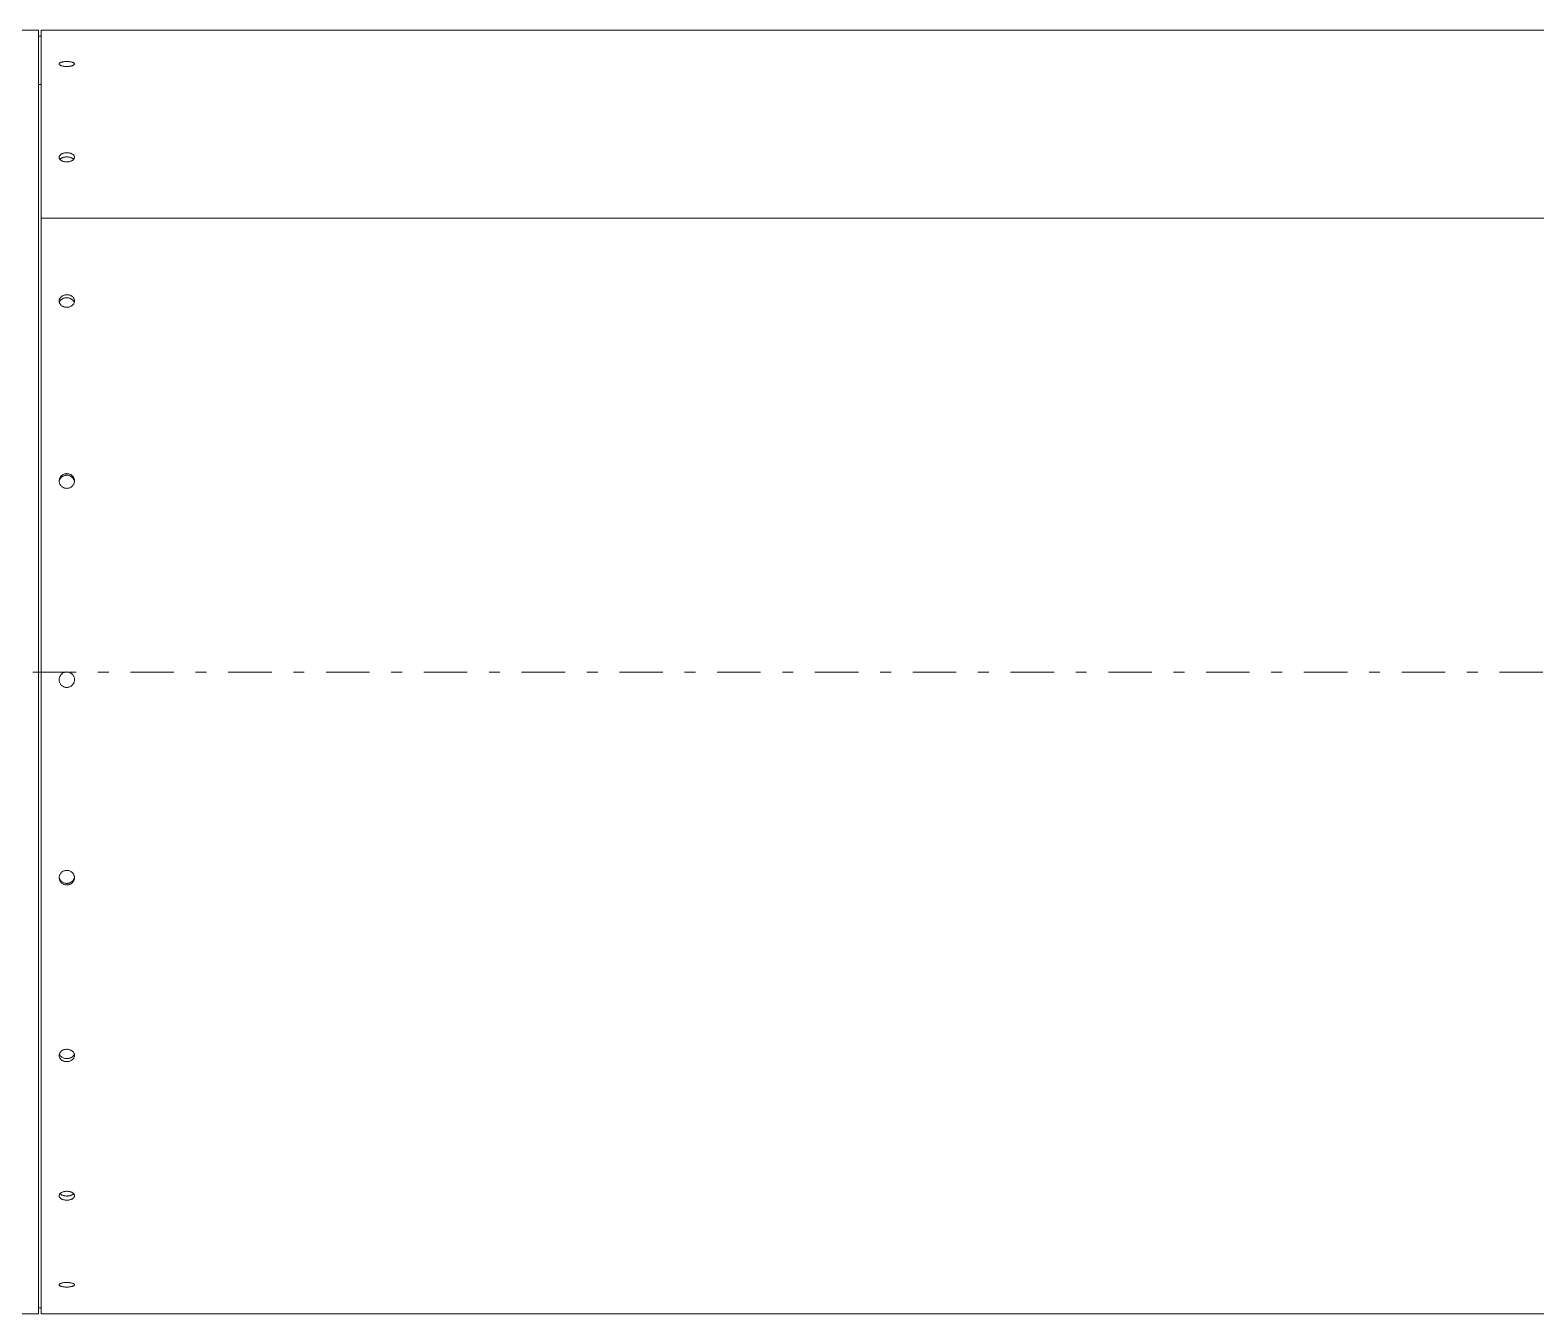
# Model space of a CAD drawing. Header units: millimetres. Extents: x 10 to 2348, y 8 to 1670.
# Drawn here: x 661.8 to 955.2, y 1194.6 to 1444.6 of the extents above; entities that cross this region are included whole.
import ezdxf

# ---------------------------------------------------------------- set-up
doc = ezdxf.new("R2010")
doc.units = ezdxf.units.MM
doc.linetypes.add('SectionLineISO', pattern=[13.758333, 4.233333, -2.116667, 1.058333, -2.116667, 4.233333])
doc.layers.add('Annotations', color=7, linetype='Continuous')
doc.layers.add('Geometries', color=7, linetype='Continuous')

# ---------------------------------------------------------------- blocks, each defined once
blk = doc.blocks.new('*U2')
at = {"layer": 'Annotations', "linetype": 'SectionLineISO', "lineweight": 13, "flags": 128}
blk.add_lwpolyline([(169.79, 661.02), (1034.83, 661.02)], dxfattribs=at)

msp = doc.modelspace()

# ---------------------------------------------------------------- linework, layer by layer
at = {"layer": 'Geometries', "linetype": 'Continuous', "lineweight": 13}
for p, q in [((663.49, 1444.65), (660.19, 1444.65)), ((663.49, 1444.65), (663.49, 1443.45)), ((663.99, 1443.45), (663.49, 1443.45)), ((663.49, 1443.45), (663.49, 1195.85)), ((663.99, 1443.45), (663.99, 1444.65)), ((668.96, 1444.65), (663.99, 1444.65)), ((663.99, 1408.04), (663.99, 1443.45)), ((669.05, 1444.65), (668.96, 1444.65)), ((1178.96, 1444.65), (669.05, 1444.65)), ((670.49, 1438.05), (670.49, 1438.06)), ((663.99, 1434.03), (663.49, 1434.03)), ((663.99, 1434.03), (663.49, 1434.03)), ((663.99, 1408.04), (663.99, 1408.04)), ((1183.99, 1408.04), (663.99, 1408.04)), ((1183.99, 1408.04), (663.99, 1408.04)), ((663.99, 1195.85), (663.99, 1408.04)), ((660.19, 1194.65), (663.49, 1194.65)), ((663.49, 1195.85), (663.49, 1194.65)), ((663.49, 1195.85), (663.99, 1195.85)), ((663.99, 1194.65), (663.99, 1195.85)), ((663.99, 1194.65), (668.99, 1194.65)), ((669.07, 1194.65), (668.99, 1194.65)), ((669.07, 1194.65), (1178.99, 1194.65))]:
    msp.add_line(p, q, dxfattribs=at)
at = {"layer": 'Geometries', "linetype": 'Continuous', "lineweight": 13, "flags": 128}
for points in [[(668.96, 1444.65), (668.9, 1444.65), (668.77, 1444.65), (668.65, 1444.65), (668.53, 1444.65), (668.41, 1444.65), (668.29, 1444.65), (668.18, 1444.65), (668.08, 1444.65), (667.98, 1444.65), (667.89, 1444.65), (667.81, 1444.65), (667.74, 1444.65), (667.67, 1444.65), (667.62, 1444.65), (667.57, 1444.65), (667.54, 1444.64), (667.51, 1444.64), (667.5, 1444.64), (667.49, 1444.64)], [(667.49, 1444.64), (667.49, 1444.64), (667.5, 1444.64), (667.51, 1444.64), (667.54, 1444.64), (667.58, 1444.63), (667.63, 1444.63), (667.69, 1444.63), (667.75, 1444.63), (667.83, 1444.63), (667.91, 1444.62), (668, 1444.62), (668.1, 1444.62), (668.21, 1444.62), (668.32, 1444.62), (668.43, 1444.62), (668.55, 1444.62), (668.68, 1444.61), (668.75, 1444.61), (668.83, 1444.61), (668.91, 1444.61), (668.99, 1444.61)], [(668.99, 1444.61), (669.12, 1444.61), (669.24, 1444.61), (669.36, 1444.61), (669.49, 1444.62), (669.6, 1444.62), (669.72, 1444.62), (669.82, 1444.62), (669.93, 1444.62), (670.02, 1444.62), (670.11, 1444.62), (670.19, 1444.63), (670.26, 1444.63), (670.32, 1444.63), (670.38, 1444.63), (670.42, 1444.63), (670.45, 1444.64), (670.48, 1444.64), (670.49, 1444.64), (670.49, 1444.64)], [(670.49, 1444.64), (670.49, 1444.64), (670.48, 1444.64), (670.46, 1444.64), (670.43, 1444.65), (670.39, 1444.65), (670.34, 1444.65), (670.28, 1444.65), (670.21, 1444.65), (670.13, 1444.65), (670.05, 1444.65), (669.95, 1444.65), (669.86, 1444.65), (669.75, 1444.65), (669.63, 1444.65), (669.52, 1444.65), (669.4, 1444.65), (669.28, 1444.65), (669.15, 1444.65), (669.05, 1444.65)], [(670.49, 1438.06), (670.49, 1438.07), (670.48, 1438.12), (670.46, 1438.15), (670.43, 1438.19), (670.39, 1438.23), (670.34, 1438.27), (670.28, 1438.3), (670.21, 1438.34), (670.13, 1438.37), (670.05, 1438.4), (669.95, 1438.42), (669.85, 1438.45), (669.75, 1438.47), (669.63, 1438.49), (669.52, 1438.5), (669.4, 1438.51), (669.27, 1438.52), (669.15, 1438.53), (669.02, 1438.53), (668.9, 1438.53), (668.77, 1438.53), (668.65, 1438.52), (668.52, 1438.51), (668.41, 1438.5), (668.29, 1438.48), (668.18, 1438.46), (668.08, 1438.44), (667.98, 1438.41), (667.89, 1438.38), (667.81, 1438.35), (667.74, 1438.32), (667.67, 1438.29), (667.62, 1438.25), (667.57, 1438.21), (667.54, 1438.17), (667.51, 1438.14), (667.5, 1438.1), (667.49, 1438.06)], [(667.49, 1438.06), (667.49, 1438.05), (667.49, 1438.04)], [(667.49, 1438.04), (667.5, 1438.01), (667.52, 1437.97), (667.54, 1437.93), (667.58, 1437.89), (667.63, 1437.86), (667.69, 1437.82), (667.75, 1437.79), (667.83, 1437.75), (667.91, 1437.72)], [(667.91, 1437.72), (667.91, 1437.72), (667.94, 1437.71)], [(667.94, 1437.71), (668.01, 1437.69), (668.1, 1437.67), (668.21, 1437.64), (668.32, 1437.62), (668.44, 1437.61), (668.56, 1437.59), (668.68, 1437.58), (668.78, 1437.58)], [(668.78, 1437.58), (668.83, 1437.58), (668.96, 1437.58), (669.09, 1437.58), (669.2, 1437.58)], [(668.78, 1437.58), (668.78, 1437.58), (668.89, 1437.57), (668.99, 1437.57)], [(668.99, 1437.57), (669.12, 1437.57), (669.2, 1437.58)], [(669.2, 1437.58), (669.24, 1437.58), (669.37, 1437.59), (669.49, 1437.6), (669.6, 1437.61), (669.72, 1437.63), (669.83, 1437.65), (669.93, 1437.68), (670.02, 1437.71), (670.06, 1437.72)], [(670.06, 1437.72), (670.11, 1437.74), (670.19, 1437.77), (670.26, 1437.8), (670.33, 1437.84), (670.38, 1437.88), (670.42, 1437.91), (670.45, 1437.95), (670.48, 1437.99), (670.49, 1438.03), (670.49, 1438.05)], [(670.49, 1419.89), (670.49, 1419.92), (670.48, 1419.99), (670.46, 1420.07), (670.43, 1420.14), (670.39, 1420.21), (670.34, 1420.28), (670.28, 1420.34), (670.21, 1420.41), (670.13, 1420.47), (670.05, 1420.52), (669.95, 1420.57), (669.85, 1420.62), (669.75, 1420.66), (669.63, 1420.69), (669.52, 1420.72), (669.4, 1420.74), (669.27, 1420.76), (669.15, 1420.77), (669.02, 1420.78), (668.9, 1420.78), (668.77, 1420.77), (668.65, 1420.75), (668.52, 1420.73), (668.41, 1420.71), (668.29, 1420.68), (668.18, 1420.64), (668.08, 1420.59), (667.98, 1420.55), (667.89, 1420.49), (667.81, 1420.44), (667.74, 1420.38), (667.67, 1420.31), (667.62, 1420.24), (667.57, 1420.17), (667.54, 1420.1), (667.51, 1420.03), (667.5, 1419.95), (667.49, 1419.89)], [(667.49, 1419.89), (667.49, 1419.88), (667.5, 1419.8), (667.52, 1419.73), (667.54, 1419.65), (667.58, 1419.58), (667.63, 1419.51), (667.65, 1419.48)], [(667.65, 1419.48), (667.7, 1419.54), (667.77, 1419.6), (667.85, 1419.66), (667.94, 1419.71), (668.03, 1419.76), (668.13, 1419.81), (668.24, 1419.85), (668.35, 1419.88), (668.46, 1419.91), (668.59, 1419.93), (668.71, 1419.95), (668.83, 1419.96), (668.96, 1419.97), (669, 1419.97)], [(669, 1419.97), (669.09, 1419.97), (669.21, 1419.96), (669.34, 1419.94), (669.46, 1419.92), (669.58, 1419.9), (669.69, 1419.87), (669.8, 1419.83), (669.9, 1419.79), (670, 1419.74), (670.09, 1419.69), (670.17, 1419.63), (670.25, 1419.57), (670.31, 1419.5), (670.33, 1419.48)], [(670.33, 1419.48), (670.38, 1419.55), (670.42, 1419.62), (670.45, 1419.69), (670.48, 1419.77), (670.49, 1419.84), (670.49, 1419.89)], [(667.65, 1419.48), (667.69, 1419.44), (667.75, 1419.38), (667.83, 1419.32), (667.91, 1419.26), (668.01, 1419.21), (668.1, 1419.16), (668.21, 1419.12), (668.32, 1419.08), (668.44, 1419.05), (668.56, 1419.02), (668.68, 1419), (668.78, 1418.99), (668.89, 1418.99), (668.99, 1418.98)], [(668.99, 1418.98), (669.12, 1418.99), (669.24, 1419), (669.37, 1419.01), (669.49, 1419.04), (669.6, 1419.06), (669.72, 1419.1), (669.83, 1419.14), (669.93, 1419.18), (670.02, 1419.23), (670.11, 1419.29), (670.19, 1419.35), (670.26, 1419.41), (670.33, 1419.48), (670.33, 1419.48)], [(670.49, 1391.9), (670.49, 1391.94), (670.48, 1392.05), (670.46, 1392.15), (670.43, 1392.25), (670.39, 1392.35), (670.34, 1392.44), (670.28, 1392.53), (670.21, 1392.62), (670.13, 1392.7), (670.05, 1392.77), (669.95, 1392.84), (669.85, 1392.9), (669.75, 1392.96), (669.63, 1393.01), (669.52, 1393.05), (669.4, 1393.08), (669.27, 1393.1), (669.15, 1393.12), (669.02, 1393.12), (668.9, 1393.12), (668.77, 1393.11), (668.65, 1393.09), (668.52, 1393.06), (668.41, 1393.03), (668.29, 1392.98), (668.18, 1392.93), (668.08, 1392.87), (667.98, 1392.81), (667.89, 1392.73), (667.81, 1392.66), (667.74, 1392.57), (667.67, 1392.48), (667.62, 1392.39), (667.57, 1392.3), (667.54, 1392.2), (667.51, 1392.1), (667.5, 1391.99), (667.49, 1391.9)], [(667.49, 1391.9), (667.49, 1391.89), (667.5, 1391.79), (667.52, 1391.69), (667.54, 1391.61)], [(667.54, 1391.61), (667.55, 1391.66), (667.59, 1391.76), (667.64, 1391.85), (667.7, 1391.94), (667.77, 1392.03), (667.85, 1392.11), (667.9, 1392.15)], [(667.54, 1391.61), (667.54, 1391.58), (667.58, 1391.49), (667.63, 1391.39), (667.69, 1391.3), (667.75, 1391.21), (667.83, 1391.13), (667.91, 1391.05), (668.01, 1390.98), (668.1, 1390.91), (668.21, 1390.86), (668.26, 1390.83)], [(667.9, 1392.15), (667.94, 1392.18), (668.03, 1392.25), (668.13, 1392.32), (668.24, 1392.37), (668.35, 1392.42), (668.46, 1392.46), (668.59, 1392.49), (668.71, 1392.51), (668.83, 1392.53), (668.96, 1392.53), (668.98, 1392.54)], [(668.26, 1390.83), (668.32, 1390.81), (668.44, 1390.76), (668.56, 1390.73), (668.68, 1390.7), (668.78, 1390.69), (668.89, 1390.68), (668.99, 1390.67)], [(668.98, 1392.54), (669.09, 1392.53), (669.21, 1392.52), (669.34, 1392.5), (669.46, 1392.47), (669.58, 1392.44), (669.69, 1392.39), (669.8, 1392.34), (669.9, 1392.28), (670, 1392.22), (670.09, 1392.15)], [(668.99, 1390.67), (669.12, 1390.68), (669.24, 1390.69), (669.37, 1390.71), (669.49, 1390.74), (669.58, 1390.77)], [(669.58, 1390.77), (669.6, 1390.78), (669.72, 1390.83), (669.83, 1390.88), (669.93, 1390.94), (670.02, 1391.01), (670.11, 1391.09), (670.19, 1391.17), (670.26, 1391.25), (670.33, 1391.34), (670.38, 1391.44), (670.42, 1391.54), (670.45, 1391.61)], [(670.09, 1392.15), (670.09, 1392.15), (670.17, 1392.07), (670.25, 1391.99), (670.31, 1391.9), (670.37, 1391.8), (670.41, 1391.71), (670.45, 1391.61)], [(670.45, 1391.61), (670.45, 1391.63), (670.48, 1391.74), (670.49, 1391.84), (670.49, 1391.9)], [(670.49, 1356.85), (670.49, 1356.89), (670.48, 1357.01), (670.46, 1357.13), (670.43, 1357.25), (670.39, 1357.36), (670.34, 1357.47), (670.28, 1357.58), (670.21, 1357.68), (670.13, 1357.78), (670.05, 1357.86), (669.95, 1357.94), (669.85, 1358.02), (669.75, 1358.08), (669.63, 1358.14), (669.52, 1358.19), (669.4, 1358.22), (669.27, 1358.25), (669.15, 1358.27), (669.02, 1358.28), (668.9, 1358.27), (668.77, 1358.26), (668.65, 1358.24), (668.52, 1358.21), (668.41, 1358.16), (668.29, 1358.11), (668.18, 1358.05), (668.08, 1357.98), (667.98, 1357.91), (667.89, 1357.82), (667.81, 1357.73), (667.74, 1357.63), (667.67, 1357.53), (667.62, 1357.42), (667.57, 1357.31), (667.54, 1357.19), (667.51, 1357.07), (667.5, 1356.95), (667.49, 1356.85)], [(667.49, 1356.85), (667.49, 1356.83), (667.5, 1356.71), (667.5, 1356.69)], [(667.5, 1356.69), (667.5, 1356.7), (667.52, 1356.82), (667.55, 1356.94), (667.59, 1357.05), (667.64, 1357.17), (667.7, 1357.27), (667.77, 1357.37), (667.85, 1357.47), (667.94, 1357.56), (668.03, 1357.64), (668.13, 1357.71), (668.24, 1357.77), (668.35, 1357.83), (668.46, 1357.88), (668.59, 1357.91), (668.71, 1357.94), (668.83, 1357.96), (668.96, 1357.97), (669.09, 1357.96), (669.21, 1357.95), (669.34, 1357.93), (669.46, 1357.9), (669.58, 1357.85), (669.69, 1357.8), (669.8, 1357.74), (669.9, 1357.67), (670, 1357.6), (670.09, 1357.51), (670.17, 1357.42), (670.25, 1357.32), (670.31, 1357.22), (670.37, 1357.11), (670.41, 1357), (670.45, 1356.88), (670.47, 1356.76), (670.48, 1356.69)], [(667.5, 1356.69), (667.52, 1356.59), (667.54, 1356.47), (667.58, 1356.36), (667.63, 1356.25), (667.69, 1356.14), (667.75, 1356.04), (667.83, 1355.94), (667.91, 1355.85), (668.01, 1355.77), (668.1, 1355.69), (668.21, 1355.62), (668.32, 1355.56), (668.44, 1355.51), (668.56, 1355.47), (668.68, 1355.44), (668.78, 1355.43), (668.89, 1355.42), (668.99, 1355.41)], [(668.99, 1355.41), (669.12, 1355.42), (669.24, 1355.43), (669.37, 1355.46), (669.49, 1355.49), (669.6, 1355.54), (669.72, 1355.59), (669.83, 1355.66), (669.93, 1355.73), (670.02, 1355.81), (670.11, 1355.89), (670.19, 1355.99), (670.26, 1356.09), (670.33, 1356.19), (670.38, 1356.3), (670.42, 1356.42), (670.45, 1356.53), (670.48, 1356.65), (670.48, 1356.69)], [(670.48, 1356.69), (670.49, 1356.77), (670.49, 1356.85)], [(667.69, 1318.9), (667.67, 1318.86), (667.62, 1318.75), (667.57, 1318.63), (667.54, 1318.51), (667.51, 1318.39), (667.5, 1318.26), (667.49, 1318.13), (667.5, 1318.01), (667.52, 1317.88), (667.54, 1317.76), (667.58, 1317.64), (667.63, 1317.52), (667.69, 1317.41), (667.69, 1317.4)], [(667.87, 1319.15), (667.81, 1319.07), (667.74, 1318.97), (667.69, 1318.9)], [(667.69, 1317.4), (667.75, 1317.3), (667.83, 1317.2), (667.91, 1317.11), (668.01, 1317.02), (668.1, 1316.94), (668.21, 1316.87), (668.32, 1316.81), (668.44, 1316.76), (668.56, 1316.71), (668.68, 1316.68), (668.78, 1316.66), (668.89, 1316.65), (668.99, 1316.65)], [(670.11, 1319.15), (670.05, 1319.22), (669.95, 1319.3), (669.85, 1319.38), (669.75, 1319.45), (669.63, 1319.51), (669.52, 1319.55), (669.4, 1319.59), (669.27, 1319.62), (669.15, 1319.64), (669.02, 1319.65), (668.9, 1319.65), (668.77, 1319.63), (668.65, 1319.61), (668.52, 1319.58), (668.41, 1319.53), (668.29, 1319.48), (668.18, 1319.41), (668.08, 1319.34), (667.98, 1319.26), (667.89, 1319.17), (667.87, 1319.15)], [(668.99, 1316.65), (669.12, 1316.66), (669.24, 1316.67), (669.37, 1316.7), (669.49, 1316.73), (669.6, 1316.78), (669.72, 1316.84), (669.83, 1316.9), (669.93, 1316.98), (670.02, 1317.06), (670.11, 1317.15), (670.19, 1317.25), (670.26, 1317.35), (670.29, 1317.4)], [(670.29, 1318.9), (670.28, 1318.92), (670.21, 1319.02), (670.13, 1319.12), (670.11, 1319.15)], [(670.29, 1317.4), (670.33, 1317.46), (670.38, 1317.58), (670.42, 1317.7), (670.45, 1317.82), (670.48, 1317.94), (670.49, 1318.07), (670.49, 1318.2), (670.48, 1318.32), (670.46, 1318.45), (670.43, 1318.57), (670.39, 1318.69), (670.34, 1318.81), (670.29, 1318.9)], [(667.5, 1279.75), (667.5, 1279.7), (667.49, 1279.6)], [(667.49, 1279.6), (667.49, 1279.58), (667.5, 1279.46), (667.52, 1279.35), (667.54, 1279.23), (667.58, 1279.11), (667.63, 1279), (667.69, 1278.9), (667.75, 1278.8), (667.83, 1278.7), (667.91, 1278.61), (668.01, 1278.53), (668.1, 1278.45), (668.21, 1278.39), (668.32, 1278.33), (668.44, 1278.28), (668.56, 1278.24), (668.68, 1278.21), (668.78, 1278.19), (668.89, 1278.18), (668.99, 1278.18)], [(670.48, 1279.76), (670.48, 1279.76), (670.46, 1279.88), (670.43, 1280), (670.39, 1280.11), (670.34, 1280.22), (670.28, 1280.33), (670.21, 1280.43), (670.13, 1280.52), (670.05, 1280.61), (669.95, 1280.69), (669.85, 1280.76), (669.75, 1280.83), (669.63, 1280.89), (669.52, 1280.93), (669.4, 1280.97), (669.27, 1281), (669.15, 1281.01), (669.02, 1281.02), (668.9, 1281.02), (668.77, 1281.01), (668.65, 1280.98), (668.52, 1280.95), (668.41, 1280.91), (668.29, 1280.86), (668.18, 1280.8), (668.08, 1280.73), (667.98, 1280.65), (667.89, 1280.57), (667.81, 1280.48), (667.74, 1280.38), (667.67, 1280.27), (667.62, 1280.17), (667.57, 1280.06), (667.54, 1279.94), (667.51, 1279.82), (667.5, 1279.75)], [(668.99, 1278.49), (668.87, 1278.49), (668.74, 1278.51), (668.62, 1278.53), (668.49, 1278.57), (668.38, 1278.61), (668.26, 1278.67), (668.16, 1278.73), (668.05, 1278.8), (667.96, 1278.88), (667.87, 1278.96), (667.79, 1279.06), (667.72, 1279.16), (667.66, 1279.26), (667.6, 1279.37), (667.56, 1279.48), (667.53, 1279.6), (667.51, 1279.71), (667.5, 1279.75)], [(670.48, 1279.76), (670.47, 1279.65), (670.44, 1279.54), (670.4, 1279.42), (670.35, 1279.31), (670.3, 1279.21), (670.23, 1279.11), (670.15, 1279.01), (670.07, 1278.92), (669.98, 1278.84), (669.88, 1278.76), (669.77, 1278.7), (669.66, 1278.64), (669.55, 1278.59), (669.43, 1278.55), (669.3, 1278.52), (669.2, 1278.5), (669.1, 1278.49), (668.99, 1278.49)], [(668.99, 1278.18), (669.12, 1278.19), (669.24, 1278.2), (669.37, 1278.23), (669.49, 1278.26), (669.6, 1278.3), (669.72, 1278.36), (669.83, 1278.42), (669.93, 1278.49), (670.02, 1278.57), (670.11, 1278.66), (670.19, 1278.75), (670.26, 1278.85), (670.33, 1278.95), (670.38, 1279.06), (670.42, 1279.17), (670.45, 1279.29), (670.48, 1279.4), (670.49, 1279.52), (670.49, 1279.6)], [(670.49, 1279.6), (670.49, 1279.64), (670.48, 1279.76)], [(667.54, 1245.26), (667.54, 1245.26), (667.51, 1245.16), (667.5, 1245.06), (667.49, 1244.97)], [(667.49, 1244.97), (667.49, 1244.96), (667.5, 1244.85), (667.52, 1244.75), (667.54, 1244.66), (667.58, 1244.56), (667.63, 1244.47), (667.69, 1244.38), (667.75, 1244.29), (667.83, 1244.21), (667.91, 1244.13), (668.01, 1244.06), (668.1, 1244), (668.21, 1243.95), (668.32, 1243.9), (668.44, 1243.86), (668.56, 1243.82), (668.68, 1243.8), (668.78, 1243.78), (668.89, 1243.77), (668.99, 1243.77)], [(670.45, 1245.26), (670.43, 1245.31), (670.39, 1245.4), (670.34, 1245.5), (670.28, 1245.59), (670.21, 1245.67), (670.13, 1245.75), (670.05, 1245.83), (669.95, 1245.89), (669.85, 1245.96), (669.75, 1246.01), (669.63, 1246.06), (669.52, 1246.1), (669.4, 1246.13), (669.27, 1246.15), (669.15, 1246.17), (669.02, 1246.18), (668.9, 1246.17), (668.77, 1246.16), (668.65, 1246.14), (668.52, 1246.12), (668.41, 1246.08), (668.29, 1246.04), (668.18, 1245.99), (668.08, 1245.93), (667.98, 1245.86), (667.89, 1245.79), (667.81, 1245.71), (667.74, 1245.63), (667.67, 1245.54), (667.62, 1245.45), (667.57, 1245.36), (667.54, 1245.26)], [(668.99, 1244.36), (668.87, 1244.36), (668.74, 1244.38), (668.62, 1244.4), (668.49, 1244.43), (668.38, 1244.46), (668.26, 1244.51), (668.16, 1244.56), (668.05, 1244.62), (667.96, 1244.69), (667.87, 1244.76), (667.79, 1244.84), (667.72, 1244.92), (667.66, 1245.01), (667.6, 1245.1), (667.56, 1245.19), (667.54, 1245.26)], [(670.45, 1245.26), (670.44, 1245.24), (670.4, 1245.15), (670.35, 1245.05), (670.3, 1244.96), (670.23, 1244.88), (670.15, 1244.8), (670.07, 1244.72), (669.98, 1244.65), (669.88, 1244.59), (669.77, 1244.53), (669.66, 1244.48), (669.55, 1244.44), (669.43, 1244.41), (669.3, 1244.39), (669.2, 1244.37), (669.1, 1244.36), (668.99, 1244.36)], [(668.99, 1243.77), (669.12, 1243.78), (669.24, 1243.79), (669.37, 1243.81), (669.49, 1243.84), (669.6, 1243.88), (669.72, 1243.92), (669.83, 1243.97), (669.93, 1244.03), (670.02, 1244.1), (670.11, 1244.17), (670.19, 1244.25), (670.26, 1244.33), (670.33, 1244.42), (670.38, 1244.51), (670.42, 1244.61), (670.45, 1244.7), (670.48, 1244.8), (670.49, 1244.9), (670.49, 1244.97)], [(670.49, 1244.97), (670.49, 1245.01), (670.48, 1245.11), (670.46, 1245.21), (670.45, 1245.26)], [(667.66, 1218.05), (667.62, 1218), (667.57, 1217.93), (667.54, 1217.86), (667.51, 1217.78), (667.5, 1217.71), (667.49, 1217.65)], [(667.49, 1217.65), (667.49, 1217.64), (667.5, 1217.57), (667.52, 1217.49), (667.54, 1217.42), (667.58, 1217.35), (667.63, 1217.29), (667.69, 1217.22), (667.75, 1217.16), (667.83, 1217.1), (667.91, 1217.05), (668.01, 1217), (668.1, 1216.95), (668.21, 1216.91), (668.32, 1216.88), (668.44, 1216.85), (668.56, 1216.83), (668.68, 1216.81), (668.78, 1216.8), (668.89, 1216.79), (668.99, 1216.79)], [(670.32, 1218.05), (670.28, 1218.09), (670.21, 1218.16), (670.13, 1218.21), (670.05, 1218.27), (669.95, 1218.32), (669.85, 1218.36), (669.75, 1218.4), (669.63, 1218.44), (669.52, 1218.47), (669.4, 1218.49), (669.27, 1218.51), (669.15, 1218.52), (669.02, 1218.52), (668.9, 1218.52), (668.77, 1218.51), (668.65, 1218.5), (668.52, 1218.48), (668.41, 1218.45), (668.29, 1218.42), (668.18, 1218.38), (668.08, 1218.34), (667.98, 1218.29), (667.89, 1218.24), (667.81, 1218.19), (667.74, 1218.13), (667.67, 1218.06), (667.66, 1218.05)], [(668.99, 1217.6), (668.87, 1217.6), (668.74, 1217.61), (668.62, 1217.62), (668.49, 1217.65), (668.38, 1217.67), (668.26, 1217.7), (668.16, 1217.74), (668.05, 1217.78), (667.96, 1217.83), (667.87, 1217.88), (667.79, 1217.94), (667.72, 1218), (667.66, 1218.05)], [(670.32, 1218.05), (670.3, 1218.03), (670.23, 1217.97), (670.15, 1217.91), (670.07, 1217.86), (669.98, 1217.81), (669.88, 1217.76), (669.77, 1217.72), (669.66, 1217.69), (669.55, 1217.66), (669.43, 1217.63), (669.3, 1217.62), (669.2, 1217.61), (669.1, 1217.6), (668.99, 1217.6)], [(668.99, 1216.79), (669.12, 1216.79), (669.24, 1216.8), (669.37, 1216.82), (669.49, 1216.84), (669.6, 1216.86), (669.72, 1216.9), (669.83, 1216.93), (669.93, 1216.98), (670.02, 1217.02), (670.11, 1217.07), (670.19, 1217.13), (670.26, 1217.19), (670.33, 1217.25), (670.38, 1217.32), (670.42, 1217.39), (670.45, 1217.46), (670.48, 1217.53), (670.49, 1217.6), (670.49, 1217.65)], [(670.49, 1217.65), (670.49, 1217.68), (670.48, 1217.75), (670.46, 1217.82), (670.43, 1217.89), (670.39, 1217.96), (670.34, 1218.03), (670.32, 1218.05)], [(670.49, 1200.31), (670.49, 1200.33), (670.48, 1200.36), (670.46, 1200.4), (670.43, 1200.44), (670.39, 1200.47), (670.34, 1200.51), (670.28, 1200.54), (670.21, 1200.58), (670.13, 1200.61), (670.05, 1200.63), (669.95, 1200.66), (669.85, 1200.68), (669.75, 1200.7), (669.63, 1200.72), (669.52, 1200.74), (669.4, 1200.75), (669.27, 1200.76), (669.15, 1200.77), (669.02, 1200.77), (668.9, 1200.77), (668.77, 1200.76), (668.65, 1200.76), (668.52, 1200.74), (668.41, 1200.73), (668.29, 1200.71), (668.18, 1200.69), (668.08, 1200.67), (667.98, 1200.65), (667.89, 1200.62), (667.81, 1200.59), (667.74, 1200.56), (667.67, 1200.53), (667.62, 1200.49), (667.57, 1200.46), (667.54, 1200.42), (667.51, 1200.38), (667.5, 1200.35), (667.49, 1200.31)], [(667.49, 1200.31), (667.49, 1200.31), (667.5, 1200.27), (667.52, 1200.23), (667.54, 1200.2), (667.58, 1200.16), (667.63, 1200.13), (667.69, 1200.09), (667.75, 1200.06), (667.83, 1200.03), (667.91, 1200.01), (668.01, 1199.98), (668.1, 1199.96), (668.21, 1199.94), (668.32, 1199.92), (668.44, 1199.91), (668.56, 1199.89), (668.68, 1199.88), (668.78, 1199.88), (668.89, 1199.88), (668.99, 1199.87)], [(668.99, 1199.87), (669.12, 1199.88), (669.24, 1199.88), (669.37, 1199.89), (669.49, 1199.9), (669.6, 1199.91), (669.72, 1199.93), (669.83, 1199.95), (669.93, 1199.97), (670.02, 1199.99), (670.11, 1200.02), (670.19, 1200.05), (670.26, 1200.08), (670.33, 1200.11), (670.38, 1200.14), (670.42, 1200.18), (670.45, 1200.22), (670.48, 1200.25), (670.49, 1200.29), (670.49, 1200.31)]]:
    msp.add_lwpolyline(points, dxfattribs=at)

# ---------------------------------------------------------------- block references
at = {"xscale": 2, "yscale": 2, "zscale": 2}
msp.add_blockref('*U2', (-20.14, -2.45), dxfattribs=at)

doc.saveas('drawing.dxf')
